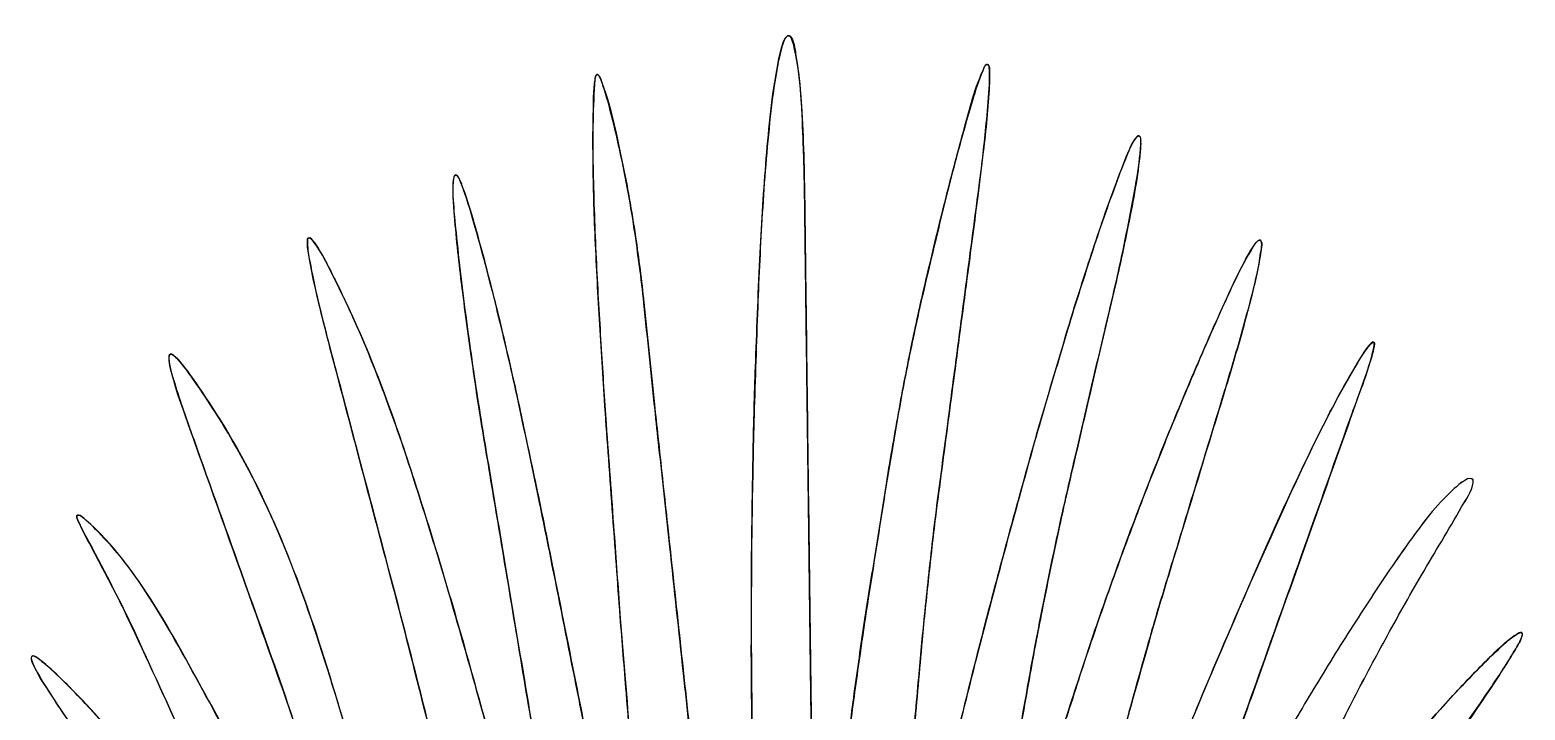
# Model space of a CAD drawing. Extents: x 108 to 339, y 26 to 347.
# Drawn here: x 152.9 to 300, y 279.9 to 346.8 of the extents above; entities that cross this region are included whole.
import ezdxf

# ---------------------------------------------------------------- set-up
doc = ezdxf.new("R2010")
doc.units = 0
doc.layers.add('Capa_1', color=7, linetype='CONTINUOUS')

msp = doc.modelspace()

# ---------------------------------------------------------------- linework, layer by layer
at = {"layer": 'Capa_1', "color": 6}
for points in [[(226.448138, 343.413775), (226.492259, 343.639677), (226.960536, 346.662883), (227.624712, 346.236964)], [(227.624712, 346.236964), (228.044748, 345.967528), (228.128285, 344.85096), (228.200056, 344.46622)], [(228.200056, 344.46622), (228.477728, 342.976089), (228.615975, 341.457721), (228.726573, 339.947589)], [(225.316862, 334.184142), (225.57159, 337.269118), (225.851027, 340.37292), (226.448138, 343.413775)], [(244.594435, 336.413161), (245.192134, 338.558643), (245.70865, 340.825313), (246.638732, 342.856667)], [(246.638732, 342.856667), (246.72521, 343.044919), (246.946994, 343.664385), (247.179956, 343.363182)], [(247.179956, 343.363182), (247.281729, 343.231406), (247.262904, 342.918437), (247.271729, 342.763718)], [(247.271729, 342.763718), (247.297613, 342.295442), (247.2782, 341.824224), (247.256433, 341.356536)], [(208.290075, 338.487461), (208.316548, 339.63109), (208.29537, 340.8159), (208.469503, 341.948941)], [(208.469503, 341.948941), (208.482445, 342.03483), (208.505388, 342.433101), (208.663637, 342.454867)], [(208.663637, 342.454867), (208.901305, 342.487811), (209.138973, 341.66068), (209.179565, 341.550082)], [(209.179565, 341.550082), (210.076114, 339.112221), (210.571452, 336.501992), (211.11444, 333.968829)], [(247.256433, 341.356536), (247.157601, 339.179874), (246.915815, 337.002036), (246.662852, 334.838905)], [(228.726573, 339.947589), (228.961299, 336.74319), (229.028364, 333.525849), (229.087193, 330.314391)], [(208.266544, 334.784195), (208.257719, 336.018421), (208.261249, 337.253235), (208.290075, 338.487461)], [(242.791924, 329.52138), (243.377858, 331.82217), (243.95732, 334.125902), (244.594435, 336.413161)], [(260.675845, 334.132373), (260.962929, 334.81655), (261.234129, 335.683685), (261.741233, 336.246676)], [(261.741233, 336.246676), (261.876539, 336.396689), (261.95831, 336.477873), (262.083027, 336.304916)], [(262.146562, 335.794283), (262.156563, 335.319536), (262.106559, 334.841259), (262.055378, 334.370041)], [(262.083027, 336.304916), (262.168917, 336.186082), (262.143621, 335.924883), (262.146562, 335.794283)], [(208.446559, 327.287067), (208.339491, 329.783756), (208.284192, 332.285152), (208.266544, 334.784195)], [(211.11444, 333.968829), (211.646252, 331.488612), (212.071583, 328.984274), (212.443969, 326.475231)], [(224.707985, 324.893916), (224.856822, 327.993599), (225.060957, 331.091518), (225.316862, 334.184142)], [(246.662852, 334.838905), (246.492837, 333.384072), (246.31988, 331.931003), (246.127511, 330.479111)], [(259.304548, 330.570296), (259.74341, 331.764518), (260.183449, 332.958152), (260.675845, 334.132373)], [(262.055378, 334.370041), (261.799473, 331.995127), (261.335903, 329.63492), (260.86292, 327.295303)], [(194.570048, 332.170436), (194.609464, 332.403398), (194.649467, 332.643419), (194.887135, 332.468698)], [(194.887135, 332.468698), (194.999498, 332.386337), (195.073034, 332.17926), (195.131274, 332.05925)], [(194.591815, 329.402546), (194.536516, 330.301449), (194.418859, 331.275063), (194.570048, 332.170436)], [(195.131274, 332.05925), (195.334821, 331.642743), (195.489541, 331.200939), (195.641907, 330.763842)], [(195.641907, 330.763842), (196.022529, 329.67257), (196.350793, 328.561296), (196.666703, 327.450022)], [(229.087193, 330.314391), (229.108371, 329.17135), (229.116019, 328.02772), (229.130138, 326.884678)], [(241.111777, 322.564888), (241.667708, 324.883915), (242.203049, 327.210589), (242.791924, 329.52138)], [(246.127511, 330.479111), (245.798658, 327.988305), (245.469218, 325.497498), (245.140365, 323.006691)], [(256.885513, 323.450848), (257.662051, 325.833998), (258.439767, 328.217148), (259.304548, 330.570296)], [(195.277758, 322.407227), (194.995968, 324.732137), (194.735357, 327.065283), (194.591815, 329.402546)], [(180.238792, 326.332277), (180.710598, 326.749372), (182.660181, 322.674898), (182.85255, 322.290158)], [(196.666703, 327.450022), (197.355587, 325.028045), (197.986819, 322.590184), (198.601578, 320.148794)], [(208.863655, 318.867505), (208.705406, 321.673045), (208.567158, 324.479762), (208.446559, 327.287067)], [(229.130138, 326.884678), (229.168376, 323.829705), (229.206615, 320.774143), (229.244854, 317.719169)], [(260.86292, 327.295303), (260.48171, 325.408078), (260.076969, 323.524972), (259.639284, 321.650102)], [(180.168786, 325.864589), (180.168786, 325.971069), (180.142901, 326.247564), (180.238792, 326.332277)], [(180.362332, 324.262684), (180.271148, 324.788612), (180.170551, 325.32866), (180.168786, 325.864589)], [(212.443969, 326.475231), (212.763409, 324.321513), (213.038727, 322.15897), (213.264629, 319.993486)], [(271.329132, 321.92895), (271.521502, 322.330161), (273.417551, 326.475819), (273.934066, 326.127553)], [(273.934066, 326.127553), (274.212914, 325.939301), (273.960539, 324.930978), (273.928772, 324.714488)], [(181.262411, 320.069963), (180.927087, 321.457732), (180.605883, 322.855502), (180.362332, 324.262684)], [(224.272653, 314.228863), (224.406194, 317.784469), (224.537382, 321.340075), (224.707985, 324.893916)], [(273.928772, 324.714488), (273.743462, 323.457319), (273.442259, 322.213681), (273.138703, 320.98122)], [(182.85255, 322.290158), (184.256791, 319.482265), (185.536315, 316.616719), (186.705241, 313.702934)], [(196.285493, 314.798325), (195.92605, 317.332076), (195.585432, 319.867004), (195.277758, 322.407227)], [(239.761658, 316.515534), (240.184637, 318.536888), (240.62997, 320.557065), (241.111777, 322.564888)], [(245.140365, 323.006691), (244.693855, 319.625218), (244.246757, 316.243157), (243.800248, 312.861684)], [(254.893573, 317.113233), (255.520687, 319.236361), (256.200159, 321.345958), (256.885513, 323.450848)], [(259.639284, 321.650102), (258.944517, 318.673959), (258.250338, 315.697815), (257.555571, 312.72226)], [(267.825884, 314.140032), (268.952453, 316.754967), (270.097848, 319.361666), (271.329132, 321.92895)], [(273.138703, 320.98122), (272.521001, 318.473941), (271.820352, 315.983723), (271.083228, 313.509388)], [(183.016682, 313.169946), (182.410747, 315.465442), (181.820107, 317.761526), (181.262411, 320.069963)], [(198.601578, 320.148794), (199.209867, 317.7327), (199.769916, 315.307193), (200.325847, 312.878744)], [(213.264629, 319.993486), (213.614071, 316.651428), (213.962925, 313.30937), (214.312368, 309.967313)], [(209.397231, 310.422058), (209.21898, 313.237011), (209.022492, 316.051376), (208.863655, 318.867505)], [(229.244854, 317.719169), (229.298388, 313.461148), (229.351334, 309.203128), (229.404868, 304.945108)], [(238.406245, 309.566101), (238.82687, 311.889246), (239.278086, 314.204743), (239.761658, 316.515534)], [(252.329819, 308.431296), (253.1846, 311.325079), (254.038793, 314.21945), (254.893573, 317.113233)], [(280.496407, 308.65661), (280.843496, 309.340787), (284.608532, 316.49612), (285.108576, 316.101968)], [(166.549944, 314.573599), (166.56524, 315.11247), (166.904093, 314.89245), (167.185294, 314.62831)], [(285.013273, 315.226597), (284.765016, 314.21945), (284.410279, 313.237599), (284.076132, 312.256925)], [(285.108576, 316.101968), (285.264472, 315.979016), (285.042099, 315.343078), (285.013273, 315.226597)], [(167.007043, 312.443412), (166.812909, 313.107588), (166.529943, 313.868831), (166.549944, 314.573599)], [(167.185294, 314.62831), (167.784759, 314.065907), (168.270684, 313.359375), (168.747784, 312.694611)], [(186.705241, 313.702934), (187.829457, 310.899159), (188.83484, 308.047733), (189.7861, 305.181011)], [(197.257343, 308.301873), (196.910254, 310.463239), (196.592579, 312.630487), (196.285493, 314.798325)], [(224.037338, 305.90931), (224.089108, 308.682494), (224.168526, 311.457443), (224.272653, 314.228863)], [(264.529712, 306.214042), (265.606866, 308.865451), (266.69402, 311.511566), (267.825884, 314.140032)], [(271.083228, 313.509388), (270.363165, 311.091529), (269.613688, 308.681906), (268.878917, 306.268165)], [(167.905357, 309.632577), (167.586506, 310.562659), (167.28295, 311.4998), (167.007043, 312.443412)], [(168.747784, 312.694611), (169.41902, 311.759823), (170.059664, 310.804445), (170.689131, 309.841419)], [(186.333444, 300.605315), (185.227465, 304.79333), (184.122074, 308.981932), (183.016682, 313.169946)], [(200.325847, 312.878744), (200.805889, 310.78209), (201.246516, 308.678376), (201.689496, 306.572897)], [(243.800248, 312.861684), (243.391977, 309.76906), (242.983117, 306.676436), (242.574846, 303.583812)], [(257.555571, 312.72226), (256.812565, 309.538452), (256.069559, 306.354055), (255.325964, 303.170246)], [(284.076132, 312.256925), (283.820227, 311.506271), (283.556087, 310.758559), (283.290181, 310.010846)], [(209.759027, 305.266312), (209.633722, 306.984698), (209.506064, 308.702496), (209.397231, 310.422058)], [(169.496085, 305.079825), (168.956626, 306.594076), (168.42658, 308.111856), (167.905357, 309.632577)], [(170.689131, 309.841419), (173.08993, 306.169921), (175.158935, 302.271344), (176.916736, 298.253933)], [(214.312368, 309.967313), (214.422378, 308.914867), (214.535917, 307.863599), (214.649456, 306.811742)], [(237.162019, 302.340173), (237.557347, 304.75215), (237.970913, 307.160596), (238.406245, 309.566101)], [(283.290181, 310.010846), (281.912413, 306.136389), (280.534057, 302.261931), (279.156289, 298.387474)], [(197.880927, 304.568016), (197.673262, 305.812242), (197.45736, 307.055881), (197.257343, 308.301873)], [(250.33788, 301.328908), (250.999703, 303.696763), (251.633876, 306.073442), (252.329819, 308.431296)], [(274.991806, 297.041473), (276.735489, 300.954169), (278.557413, 304.836863), (280.496407, 308.65661)], [(201.689496, 306.572897), (202.267194, 303.825009), (202.857246, 301.079475), (203.422589, 298.329233)], [(214.649456, 306.811742), (214.946541, 304.065619), (215.243038, 301.320084), (215.540123, 298.573961)], [(261.528273, 298.513955), (262.506006, 301.089475), (263.493151, 303.661466), (264.529712, 306.214042)], [(268.878917, 306.268165), (267.717051, 302.450771), (266.555184, 298.633966), (265.393318, 294.816572)], [(175.523673, 288.163636), (173.514673, 293.802366), (171.505085, 299.441096), (169.496085, 305.079825)], [(189.7861, 305.181011), (190.765009, 302.23134), (191.714504, 299.272257), (192.615759, 296.29729)], [(199.271049, 296.249051), (198.807479, 299.022235), (198.344497, 301.794831), (197.880927, 304.568016)], [(210.56851, 294.176516), (210.298486, 297.873311), (210.029051, 301.569518), (209.759027, 305.266312)], [(223.880266, 295.879019), (223.910268, 299.222841), (223.97498, 302.566075), (224.037338, 305.90931)], [(229.404868, 304.945108), (229.464873, 300.168218), (229.52429, 295.391329), (229.584295, 290.615028)], [(242.574846, 303.583812), (242.367769, 302.014262), (242.150691, 300.44589), (241.953027, 298.875164)], [(255.325964, 303.170246), (254.888279, 301.294199), (254.468242, 299.415211), (254.058206, 297.532693)], [(236.114868, 295.727829), (236.463722, 297.931551), (236.801399, 300.137627), (237.162019, 302.340173)], [(294.775894, 302.627257), (294.298793, 302.94905), (293.129867, 301.785419), (292.870433, 301.553045)], [(293.727567, 299.871722), (294.132896, 300.581784), (294.728243, 301.423034), (294.854136, 302.25193)], [(294.854136, 302.25193), (294.874138, 302.38253), (294.901199, 302.542544), (294.775894, 302.627257)], [(189.063095, 290.264409), (188.153015, 293.711181), (187.242935, 297.157954), (186.333444, 300.605315)], [(248.608905, 294.988352), (249.174248, 297.105597), (249.747828, 299.218723), (250.33788, 301.328908)], [(292.870433, 301.553045), (291.203816, 300.060562), (289.84252, 298.19981), (288.539465, 296.393181)], [(157.716817, 298.270993), (157.662695, 298.392768), (157.377375, 298.884576), (157.496798, 299.037531)], [(157.496798, 299.037531), (157.764468, 299.381679), (159.218125, 297.781538), (159.338136, 297.660939)], [(241.953027, 298.875164), (241.70477, 296.908521), (241.490633, 294.934818), (241.277674, 292.963469)], [(289.78075, 293.175252), (291.087924, 295.411919), (292.443925, 297.621524), (293.727567, 299.871722)], [(159.069288, 295.650763), (158.612778, 296.51731), (158.115675, 297.375032), (157.716817, 298.270993)], [(159.338136, 297.660939), (160.812383, 296.177868), (162.147794, 294.548314), (163.352017, 292.839929)], [(176.916736, 298.253933), (178.69748, 294.183576), (180.214084, 290.005562), (181.559496, 285.77225)], [(203.422589, 298.329233), (203.82086, 296.39377), (204.196775, 294.453011), (204.583279, 292.515194)], [(215.540123, 298.573961), (215.947805, 294.801277), (216.356076, 291.028005), (216.763759, 287.255321)], [(254.058206, 297.532693), (253.5211, 295.069536), (253.023409, 292.598731), (252.527484, 290.127338)], [(258.688024, 290.715625), (259.609281, 293.324089), (260.545834, 295.927258), (261.528273, 298.513955)], [(279.156289, 298.387474), (277.039045, 292.434599), (274.9218, 286.481724), (272.805144, 280.528849)], [(192.615759, 296.29729), (193.518192, 293.319971), (194.421212, 290.341474), (195.265992, 287.346506)], [(201.045322, 285.628708), (200.454094, 289.169018), (199.862277, 292.708741), (199.271049, 296.249051)], [(223.842027, 285.344565), (223.842615, 288.856638), (223.849086, 292.367534), (223.880266, 295.879019)], [(235.057716, 289.043713), (235.393628, 291.273909), (235.762484, 293.499986), (236.114868, 295.727829)], [(269.326015, 283.997977), (271.184414, 288.359536), (273.061637, 292.711094), (274.991806, 297.041473)], [(288.539465, 296.393181), (287.06463, 294.347708), (285.670978, 292.246347), (284.290857, 290.136162)], [(162.158971, 289.647296), (161.177709, 291.674532), (160.118792, 293.658236), (159.069288, 295.650763)], [(246.729328, 287.884788), (247.338205, 290.257349), (247.977085, 292.622262), (248.608905, 294.988352)], [(265.393318, 294.816572), (264.836798, 292.987589), (264.270866, 291.160958), (263.74082, 289.323738)], [(163.352017, 292.839929), (165.863414, 289.277851), (167.923006, 285.413395), (170.014954, 281.597178)], [(210.941484, 289.088423), (210.806178, 290.783278), (210.69205, 292.480485), (210.56851, 294.176516)], [(241.277674, 292.963469), (241.054125, 290.896229), (240.831752, 288.826635), (240.645265, 286.755866)], [(286.204554, 286.809988), (287.375833, 288.942528), (288.552995, 291.07448), (289.78075, 293.175252)], [(204.583279, 292.515194), (205.256868, 289.140781), (205.930456, 285.766367), (206.604045, 282.391954)], [(191.091508, 282.304299), (190.41792, 284.958061), (189.76198, 287.617118), (189.063095, 290.264409)], [(229.584295, 290.615028), (229.641947, 286.011094), (229.699599, 281.407161), (229.757252, 276.803816)], [(252.527484, 290.127338), (252.078032, 287.888318), (251.657407, 285.643415), (251.254431, 283.395571)], [(255.98661, 282.734336), (256.865511, 285.402217), (257.752648, 288.067157), (258.688024, 290.715625)], [(284.290857, 290.136162), (282.935444, 288.064216), (281.617681, 285.967561), (280.322274, 283.858553)], [(167.650041, 277.768019), (165.833999, 281.733661), (164.059138, 285.721069), (162.158971, 289.647296)], [(211.545655, 281.550703), (211.344461, 284.063277), (211.142678, 286.57585), (210.941484, 289.088423)], [(234.031744, 281.960151), (234.356478, 284.323299), (234.702391, 286.685271), (235.057716, 289.043713)], [(263.74082, 289.323738), (262.878979, 286.33524), (262.0342, 283.343802), (261.200009, 280.347657)], [(179.260471, 277.383867), (178.09331, 281.004773), (176.800843, 284.580381), (175.523673, 288.163636)], [(195.265992, 287.346506), (196.211369, 283.995624), (197.142039, 280.6418), (198.057413, 277.282094)], [(216.763759, 287.255321), (217.157323, 283.614414), (217.550887, 279.974094), (217.944451, 276.333187)], [(244.769744, 280.127049), (245.406859, 282.717276), (246.066329, 285.301032), (246.729328, 287.884788)], [(295.531843, 284.093867), (296.64547, 285.213377), (297.809101, 286.524081), (299.16922, 287.349447)], [(299.672794, 287.244732), (299.593375, 286.717627), (299.182751, 286.161696), (298.923317, 285.716363)], [(299.16922, 287.349447), (299.426302, 287.505343), (299.733976, 287.65418), (299.672794, 287.244732)], [(154.114736, 284.609207), (153.961782, 284.732747), (153.051114, 285.567526), (152.988755, 285.018654)], [(181.559496, 285.77225), (182.951971, 281.392454), (184.235025, 276.981479), (185.439248, 272.546384)], [(202.803123, 275.107785), (202.21719, 278.614563), (201.631256, 282.12193), (201.045322, 285.628708)], [(240.645265, 286.755866), (240.380536, 283.806783), (240.115219, 280.857701), (239.85049, 277.908619)], [(282.959564, 280.690628), (284.014362, 282.743749), (285.09328, 284.786869), (286.204554, 286.809988)], [(298.923317, 285.716363), (298.453275, 284.909821), (297.946172, 284.12387), (297.436716, 283.341449)], [(152.988755, 285.018654), (152.948752, 284.666859), (153.312313, 284.131518), (153.461738, 283.845022)], [(158.304516, 280.527672), (156.977929, 281.941914), (155.62781, 283.390276), (154.114736, 284.609207)], [(223.929093, 277.027954), (223.895561, 279.799962), (223.841439, 282.572558), (223.842027, 285.344565)], [(264.344402, 271.953391), (265.975133, 275.980803), (267.622925, 280.000567), (269.326015, 283.997977)], [(291.695036, 280.018216), (292.941616, 281.406573), (294.215845, 282.77081), (295.531843, 284.093867)], [(153.461738, 283.845022), (153.894129, 283.019067), (154.390643, 282.224292), (154.892452, 281.438929)], [(251.254431, 283.395571), (250.782036, 280.763575), (250.317878, 278.129815), (249.884311, 275.49076)], [(253.584047, 275.134258), (254.365292, 277.672716), (255.155361, 280.211762), (255.98661, 282.734336)], [(280.322274, 283.858553), (279.099814, 281.868966), (277.893825, 279.865261), (276.727253, 277.842731)], [(297.436716, 283.341449), (295.119454, 279.78349), (292.662179, 276.312597), (290.267852, 272.805819)], [(154.892452, 281.438929), (155.887833, 279.87938), (156.949103, 278.366895), (158.009784, 276.851468)], [(170.014954, 281.597178), (172.153965, 277.694483), (174.260032, 273.774139), (176.326096, 269.832029)], [(193.044621, 274.302421), (192.426919, 276.977949), (191.766862, 279.642889), (191.091508, 282.304299)], [(206.604045, 282.391954), (206.849361, 281.161846), (207.096441, 279.932326), (207.328226, 278.699865)], [(212.452205, 270.233829), (212.149825, 274.005924), (211.847446, 277.778608), (211.545655, 281.550703)], [(233.118135, 274.942477), (233.422867, 277.281505), (233.710539, 279.623475), (234.031744, 281.960151)], [(166.424639, 271.03331), (163.840883, 274.303597), (161.15653, 277.487406), (158.304516, 280.527672)], [(243.185488, 273.466465), (243.699062, 275.690778), (244.224403, 277.909796), (244.769744, 280.127049)], [(261.200009, 280.347657), (260.458179, 277.682717), (259.76753, 275.003659), (259.056291, 272.330483)], [(272.805144, 280.528849), (270.762024, 274.784228), (268.718903, 269.040195), (266.676371, 263.295573)], [(279.653392, 274.142407), (280.72878, 276.337893), (281.842407, 278.515731), (282.959564, 280.690628)], [(284.62971, 271.427463), (286.871672, 274.380075), (289.21776, 277.259739), (291.695036, 280.018216)]]:
    msp.add_open_spline(points, degree=3, dxfattribs=at)
at = {"layer": 'Capa_1', "color": 5}
for points in [[(227.224677, 346.07695), (227.013482, 345.767511), (226.912885, 345.352768), (226.812876, 344.998031)], [(228.104165, 344.93685), (228.048866, 345.188048), (227.742957, 346.836428), (227.224677, 346.07695)], [(226.812876, 344.998031), (226.613447, 344.290322), (226.471081, 343.56673), (226.340481, 342.843137)], [(228.953063, 335.583677), (228.82717, 338.688066), (228.774813, 341.891288), (228.104165, 344.93685)], [(226.340481, 342.843137), (226.069281, 341.338887), (225.871617, 339.81993), (225.70572, 338.300974)], [(246.614024, 342.803133), (246.195164, 341.864816), (245.896314, 340.865316), (245.598052, 339.884054)], [(247.170543, 343.382596), (246.926404, 343.651443), (246.693443, 342.980796), (246.614024, 342.803133)], [(247.268199, 342.812546), (247.259375, 342.95197), (247.274082, 343.269056), (247.170543, 343.382596)], [(247.261728, 341.486547), (247.279376, 341.927174), (247.296437, 342.371919), (247.268199, 342.812546)], [(208.448913, 341.810693), (208.373612, 341.197698), (208.361846, 340.575291), (208.334197, 339.958766)], [(208.568923, 342.366036), (208.462443, 342.252497), (208.465973, 341.949529), (208.448913, 341.810693)], [(208.860125, 342.272498), (208.750115, 342.430159), (208.700699, 342.506637), (208.568923, 342.366036)], [(209.273102, 341.27947), (209.162505, 341.60244), (209.059554, 341.986591), (208.860125, 342.272498)], [(246.996999, 338.002124), (247.107008, 339.161049), (247.214076, 340.322916), (247.261728, 341.486547)], [(208.334197, 339.958766), (208.212421, 337.245587), (208.239482, 334.518877), (208.304194, 331.804522)], [(209.839623, 339.38048), (209.667255, 340.018183), (209.487239, 340.654121), (209.273102, 341.27947)], [(245.598052, 339.884054), (244.892108, 337.557967), (244.259111, 335.211879), (243.642587, 332.861085)], [(210.788529, 335.480726), (210.500269, 336.786723), (210.188477, 338.08919), (209.839623, 339.38048)], [(225.70572, 338.300974), (225.360395, 335.138932), (225.118021, 331.965124), (224.923298, 328.79014)], [(246.336941, 332.068662), (246.586963, 334.041777), (246.808747, 336.02195), (246.996999, 338.002124)], [(212.329253, 327.225885), (211.911569, 329.994363), (211.392112, 332.746957), (210.788529, 335.480726)], [(229.094841, 329.6108), (229.070133, 331.601563), (229.033659, 333.594679), (228.953063, 335.583677)], [(262.015963, 336.401395), (261.449442, 336.651417), (260.153446, 332.844613), (260.006375, 332.459285)], [(262.121854, 335.115988), (262.134797, 335.30424), (262.293634, 336.278443), (262.015963, 336.401395)], [(261.634753, 331.455079), (261.842418, 332.665774), (262.038318, 333.889999), (262.121854, 335.115988)], [(194.759477, 332.558117), (194.117656, 332.525761), (194.740063, 327.430609), (194.787126, 326.924094)], [(195.518955, 331.106813), (195.465421, 331.254473), (195.099507, 332.575177), (194.759477, 332.558117)], [(243.642587, 332.861085), (243.098421, 330.78502), (242.590142, 328.70072), (242.087156, 326.614655)], [(260.006375, 332.459285), (259.082764, 330.044956), (258.236219, 327.599447), (257.435561, 325.141584)], [(196.687293, 327.373545), (196.332556, 328.626596), (195.965465, 329.882588), (195.518955, 331.106813)], [(208.304194, 331.804522), (208.371847, 328.97192), (208.481857, 326.139319), (208.621281, 323.309071)], [(245.723357, 327.422961), (245.928081, 328.971332), (246.140453, 330.519115), (246.336941, 332.068662)], [(259.961077, 323.060225), (260.565247, 325.85047), (261.151181, 328.640715), (261.634753, 331.455079)], [(229.173671, 323.328484), (229.147198, 325.422786), (229.121313, 327.516499), (229.094841, 329.6108)], [(224.923298, 328.79014), (224.734458, 325.712811), (224.586798, 322.632541), (224.470906, 319.551683)], [(194.787126, 326.924094), (195.058915, 324.000896), (195.430124, 321.088288), (195.811922, 318.178033)], [(198.884544, 319.016341), (198.198602, 321.813646), (197.470891, 324.602714), (196.687293, 327.373545)], [(213.268747, 319.939364), (213.014019, 322.374871), (212.694579, 324.804496), (212.329253, 327.225885)], [(242.087156, 326.614655), (241.510047, 324.220327), (240.929996, 321.827764), (240.393478, 319.424024)], [(244.501486, 318.17215), (244.90858, 321.25595), (245.316263, 324.339161), (245.723357, 327.422961)], [(180.228203, 326.3211), (180.132312, 326.223444), (180.165844, 325.935183), (180.167609, 325.817526)], [(180.167609, 325.817526), (180.178787, 325.231004), (180.290561, 324.640952), (180.395276, 324.065608)], [(180.808254, 325.954597), (180.700009, 326.099315), (180.434103, 326.53053), (180.228203, 326.3211)], [(182.831372, 322.331926), (182.220142, 323.552622), (181.628914, 324.856265), (180.808254, 325.954597)], [(257.435561, 325.141584), (256.58784, 322.54018), (255.741883, 319.937599), (254.95299, 317.317369)], [(273.011044, 325.143349), (271.637395, 322.871974), (270.583773, 320.387638), (269.50309, 317.968014)], [(273.92583, 326.134613), (273.623451, 326.312864), (273.109288, 325.305716), (273.011044, 325.143349)], [(273.948774, 324.856854), (273.975835, 325.052165), (274.194678, 325.976952), (273.92583, 326.134613)], [(180.395276, 324.065608), (180.878848, 321.41714), (181.536553, 318.782792), (182.220142, 316.179622)], [(272.059784, 316.90498), (272.785142, 319.513444), (273.579918, 322.169559), (273.948774, 324.856854)], [(184.795074, 318.2098), (184.16796, 319.596392), (183.512608, 320.971219), (182.831372, 322.331926)], [(208.621281, 323.309071), (208.751292, 320.671781), (208.912483, 318.037432), (209.078968, 315.402495)], [(229.313095, 312.204568), (229.26662, 315.91254), (229.220146, 319.620512), (229.173671, 323.328484)], [(258.515067, 316.837327), (258.999227, 318.91045), (259.511037, 320.979455), (259.961077, 323.060225)], [(214.364725, 309.450797), (213.999399, 312.946986), (213.634073, 316.443175), (213.268747, 319.939364)], [(224.470906, 319.551683), (224.337953, 316.010784), (224.216766, 312.47165), (224.117345, 308.930163)], [(240.393478, 319.424024), (239.900494, 317.216184), (239.438689, 315.001284), (239.003356, 312.781089)], [(188.324795, 309.417853), (187.242935, 312.386937), (186.097541, 315.329548), (184.795074, 318.2098)], [(195.811922, 318.178033), (196.194309, 315.261895), (196.638465, 312.353993), (197.082033, 309.446091)], [(200.79883, 310.800915), (200.202307, 313.547627), (199.554015, 316.286102), (198.884544, 319.016341)], [(243.160192, 308.018318), (243.60729, 311.402733), (244.054388, 314.787735), (244.501486, 318.17215)], [(269.50309, 317.968014), (268.31828, 315.315429), (267.182886, 312.64343), (266.062788, 309.963195)], [(254.95299, 317.317369), (254.051735, 314.324165), (253.182247, 311.320961), (252.296875, 308.323051)], [(255.856599, 305.446328), (256.742559, 309.243132), (257.629107, 313.040523), (258.515067, 316.837327)], [(270.403757, 311.279192), (270.973219, 313.149356), (271.535621, 315.021285), (272.059784, 316.90498)], [(285.034452, 315.309546), (285.095633, 315.56898), (285.308005, 316.416702), (284.821492, 315.985487)], [(166.69231, 314.930689), (165.846942, 314.676549), (168.740136, 307.212365), (168.977216, 306.539953)], [(167.147056, 314.666548), (167.063519, 314.741849), (166.841146, 314.975399), (166.69231, 314.930689)], [(182.220142, 316.179622), (183.008446, 313.181124), (183.802634, 310.184391), (184.594468, 307.187069)], [(209.078968, 315.402495), (209.234276, 312.950515), (209.374288, 310.497947), (209.553127, 308.047733)], [(282.762488, 308.565425), (283.547851, 310.775619), (284.493816, 313.021698), (285.034452, 315.309546)], [(284.821492, 315.985487), (284.25909, 315.487797), (283.868467, 314.708317), (283.481374, 314.077673)], [(168.716017, 312.741674), (168.240093, 313.402908), (167.754168, 314.1165), (167.147056, 314.666548)], [(283.481374, 314.077673), (282.937797, 313.192301), (282.424223, 312.286928), (281.928885, 311.373907)], [(172.387515, 307.107062), (171.238591, 309.032525), (170.025543, 310.920926), (168.716017, 312.741674)], [(229.48664, 298.358648), (229.428988, 302.973758), (229.370747, 307.588869), (229.313095, 312.204568)], [(239.003356, 312.781089), (238.590379, 310.67208), (238.203286, 308.556012), (237.848549, 306.436415)], [(202.931958, 300.654731), (202.220719, 304.036793), (201.531835, 307.424149), (200.79883, 310.800915)], [(267.130529, 300.526485), (268.221801, 304.110917), (269.312485, 307.69476), (270.403757, 311.279192)], [(281.928885, 311.373907), (279.885765, 307.605341), (278.039721, 303.729707), (276.262506, 299.829953)], [(191.189164, 300.874162), (190.284967, 303.737355), (189.352532, 306.596429), (188.324795, 309.417853)], [(197.082033, 309.446091), (197.295582, 308.048321), (197.532073, 306.654669), (197.765035, 305.259841)], [(214.757113, 305.80283), (214.625925, 307.018819), (214.491795, 308.234808), (214.364725, 309.450797)], [(224.117345, 308.930163), (224.025573, 305.669289), (223.962626, 302.407826), (223.90968, 299.146364)], [(266.062788, 309.963195), (264.98387, 307.381204), (263.955544, 304.778622), (262.930749, 302.174865)], [(209.553127, 308.047733), (209.811385, 304.507422), (210.070231, 300.966523), (210.328489, 297.426213)], [(242.167163, 300.501189), (242.498369, 303.006702), (242.828986, 305.512216), (243.160192, 308.018318)], [(252.296875, 308.323051), (251.509159, 305.655758), (250.793802, 302.964934), (250.045501, 300.285876)], [(277.659687, 294.207695), (279.360425, 298.993409), (281.061162, 303.779711), (282.762488, 308.565425)], [(168.977216, 306.539953), (170.616183, 301.886604), (172.289271, 297.245021), (173.945299, 292.597554)], [(178.210379, 295.181899), (176.56494, 299.288729), (174.655361, 303.305552), (172.387515, 307.107062)], [(184.594468, 307.187069), (185.738686, 302.853748), (186.882316, 298.520427), (188.026534, 294.187105)], [(237.848549, 306.436415), (237.50499, 304.387412), (237.16143, 302.338408), (236.836696, 300.286464)], [(197.765035, 305.259841), (198.308023, 302.009556), (198.851012, 298.759859), (199.394001, 295.509574)], [(215.8225, 295.948436), (215.467175, 299.23343), (215.112438, 302.517836), (214.757113, 305.80283)], [(254.445887, 299.289318), (254.900633, 301.34538), (255.377733, 303.39556), (255.856599, 305.446328)], [(262.930749, 302.174865), (261.92772, 299.625818), (260.97646, 297.056769), (260.034612, 294.48419)], [(294.776482, 302.627846), (294.299382, 302.949639), (293.130456, 301.786007), (292.871021, 301.553634)], [(293.728155, 299.87231), (294.133485, 300.582372), (294.728831, 301.423622), (294.854724, 302.252519)], [(294.854724, 302.252519), (294.874726, 302.383118), (294.901787, 302.543132), (294.776482, 302.627846)], [(193.873517, 292.119865), (193.017559, 295.049534), (192.108656, 297.963907), (191.189164, 300.874162)], [(204.113827, 294.859517), (203.72791, 296.793216), (203.337876, 298.72515), (202.931958, 300.654731)], [(236.836696, 300.286464), (236.34077, 297.151483), (235.844256, 294.016502), (235.34833, 290.88211)], [(241.701828, 296.690854), (241.847135, 297.963319), (241.999502, 299.231665), (242.167163, 300.501189)], [(250.045501, 300.285876), (249.351911, 297.803305), (248.694795, 295.311322), (248.029442, 292.821103)], [(264.313811, 291.272144), (265.252717, 294.35712), (266.191623, 297.441508), (267.130529, 300.526485)], [(292.871021, 301.553634), (291.204404, 300.06115), (289.843109, 298.200399), (288.540053, 296.39377)], [(157.488562, 299.008705), (157.40326, 298.849867), (157.645046, 298.43689), (157.699757, 298.311585)], [(158.366286, 298.581608), (158.248628, 298.682205), (157.642693, 299.295789), (157.488562, 299.008705)], [(223.90968, 299.146364), (223.863794, 296.317292), (223.841439, 293.486456), (223.841439, 290.657384)], [(252.778094, 291.380389), (253.30814, 294.022385), (253.864071, 296.658499), (254.445887, 299.289318)], [(276.262506, 299.829953), (274.492939, 295.946672), (272.756316, 292.04633), (271.083228, 288.120103)], [(289.781338, 293.17584), (291.088512, 295.412507), (292.444513, 297.622113), (293.728155, 299.87231)], [(157.699757, 298.311585), (157.986841, 297.656233), (158.344519, 297.029119), (158.677489, 296.396711)], [(165.010398, 290.350887), (163.157294, 293.297027), (161.030049, 296.306115), (158.366286, 298.581608)], [(210.328489, 297.426213), (210.525565, 294.730094), (210.71264, 292.032799), (210.919129, 289.337857)], [(229.667244, 283.961503), (229.607238, 288.760747), (229.547233, 293.559992), (229.48664, 298.358648)], [(158.677489, 296.396711), (160.258216, 293.397036), (161.861886, 290.409127), (163.274363, 287.324739)], [(217.168501, 283.501463), (216.719638, 287.65065), (216.271363, 291.799249), (215.8225, 295.948436)], [(240.885874, 289.156076), (241.144132, 291.669826), (241.415333, 294.180634), (241.701828, 296.690854)], [(288.540053, 296.39377), (287.065218, 294.348296), (285.671566, 292.246935), (284.291445, 290.13675)], [(182.645473, 282.303122), (181.313004, 286.645268), (179.900527, 290.96447), (178.210379, 295.181899)], [(199.394001, 295.509574), (200.099945, 291.285086), (200.805889, 287.06001), (201.511834, 282.835522)], [(206.496388, 282.923177), (205.702201, 286.901761), (204.908014, 290.880933), (204.113827, 294.859517)], [(260.034612, 294.48419), (259.073352, 291.859254), (258.162095, 289.217258), (257.260251, 286.571144)], [(188.026534, 294.187105), (188.538343, 292.2487), (189.057212, 290.312648), (189.550785, 288.370125)], [(248.029442, 292.821103), (247.316438, 290.150281), (246.623436, 287.475929), (245.936906, 284.798635)], [(271.116172, 275.795493), (273.29754, 281.93309), (275.47832, 288.070098), (277.659687, 294.207695)], [(286.205143, 286.810576), (287.376422, 288.943116), (288.553584, 291.075068), (289.781338, 293.17584)], [(173.945299, 292.597554), (175.378366, 288.575437), (176.864378, 284.568615), (178.218615, 280.518848)], [(196.689058, 282.300769), (195.777213, 285.581645), (194.828306, 288.851343), (193.873517, 292.119865)], [(251.30267, 283.670301), (251.764475, 286.245821), (252.263343, 288.81487), (252.778094, 291.380389)], [(262.520713, 285.093367), (263.104882, 287.156489), (263.689639, 289.220788), (264.313811, 291.272144)], [(170.554413, 280.614739), (168.760727, 283.887967), (166.998807, 287.190021), (165.010398, 290.350887)], [(223.841439, 290.657384), (223.84085, 287.775367), (223.832026, 284.893938), (223.867323, 282.012508)], [(235.34833, 290.88211), (235.041833, 288.945469), (234.762985, 287.005888), (234.481784, 285.065717)], [(284.291445, 290.13675), (282.936032, 288.064804), (281.61827, 285.968149), (280.322862, 283.859141)], [(189.550785, 288.370125), (190.372622, 285.132194), (191.220931, 281.900146), (192.002765, 278.652214)], [(210.919129, 289.337857), (211.082085, 287.2112), (211.259747, 285.086307), (211.43035, 282.960239)], [(240.312883, 283.062601), (240.495252, 285.095132), (240.677621, 287.125898), (240.885874, 289.156076)], [(163.274363, 287.324739), (165.083345, 283.374981), (166.892327, 279.424635), (168.70131, 275.474876)], [(271.083228, 288.120103), (269.340723, 284.030921), (267.581745, 279.946445), (265.913363, 275.826084)], [(299.132747, 287.32768), (298.527988, 286.948235), (297.992058, 286.441132), (297.466718, 285.96109)], [(298.979204, 285.814018), (299.06627, 285.96462), (299.969879, 287.2865), (299.638673, 287.512403)], [(299.638673, 287.512403), (299.511015, 287.599469), (299.228637, 287.387686), (299.132747, 287.32768)], [(257.260251, 286.571144), (256.414883, 284.090338), (255.619519, 281.594237), (254.831803, 279.094606)], [(282.960152, 280.691216), (284.01495, 282.744337), (285.093869, 284.787458), (286.205143, 286.810576)], [(297.466718, 285.96109), (296.094833, 284.708039), (294.797072, 283.370275), (293.525196, 282.016038)], [(296.524283, 281.972505), (297.38024, 283.226144), (298.218549, 284.500374), (298.979204, 285.814018)], [(153.166418, 285.213966), (152.864038, 285.196905), (153.015228, 284.853934), (153.087588, 284.653917)], [(153.087588, 284.653917), (153.522332, 283.45087), (154.320637, 282.326065), (155.011286, 281.26009)], [(153.797061, 284.859229), (153.652931, 284.964532), (153.364082, 285.225143), (153.166418, 285.213966)], [(155.422498, 283.45087), (154.903041, 283.941501), (154.375347, 284.437427), (153.797061, 284.859229)], [(229.829023, 271.06449), (229.7749, 275.36369), (229.721366, 279.662302), (229.667244, 283.961503)], [(234.481784, 285.065717), (234.152931, 282.79493), (233.844669, 280.523554), (233.548761, 278.248061)], [(245.936906, 284.798635), (245.281554, 282.243117), (244.642086, 279.682304), (244.028503, 277.116197)], [(260.584661, 278.076869), (261.208245, 280.421192), (261.859478, 282.759045), (262.520713, 285.093367)], [(162.061316, 276.355542), (159.947013, 278.802815), (157.775646, 281.227734), (155.422498, 283.45087)], [(201.511834, 282.835522), (202.163067, 278.939298), (202.813713, 275.042486), (203.464946, 271.146262)], [(207.459414, 277.994509), (207.149975, 279.639948), (206.824652, 281.281268), (206.496388, 282.923177)], [(211.43035, 282.960239), (211.754497, 278.914002), (212.078643, 274.867764), (212.402789, 270.821527)], [(218.322131, 272.829939), (217.937392, 276.387309), (217.552652, 279.944092), (217.168501, 283.501463)], [(239.635177, 275.522528), (239.861079, 278.035689), (240.086981, 280.549439), (240.312883, 283.062601)], [(249.87078, 275.417813), (250.319055, 278.173937), (250.809686, 280.922413), (251.30267, 283.670301)], [(280.322862, 283.859141), (279.100402, 281.869555), (277.894414, 279.86585), (276.727841, 277.843319)], [(155.011286, 281.26009), (155.736643, 280.139991), (156.484356, 279.035777), (157.249717, 277.94274)], [(186.17343, 269.825558), (185.083923, 274.006512), (183.912643, 278.17276), (182.645473, 282.303122)], [(199.183982, 273.000542), (198.369205, 276.10552), (197.548545, 279.208145), (196.689058, 282.300769)], [(223.867323, 282.012508), (223.920269, 277.643302), (223.973215, 273.273507), (224.026161, 268.9043)], [(293.525196, 282.016038), (290.933204, 279.255796), (288.49299, 276.361425), (286.146314, 273.391164)], [(288.883613, 270.779759), (291.430307, 274.510674), (293.977589, 278.24159), (296.524283, 281.972505)], [(175.427782, 271.548061), (173.835289, 274.587152), (172.203381, 277.60624), (170.554413, 280.614739)], [(178.218615, 280.518848), (179.684037, 276.134934), (181.083572, 271.734548), (182.246615, 267.25945)], [(279.65398, 274.142995), (280.729368, 276.338482), (281.842995, 278.51632), (282.960152, 280.691216)]]:
    msp.add_open_spline(points, degree=3, dxfattribs=at)

doc.saveas('drawing.dxf')
